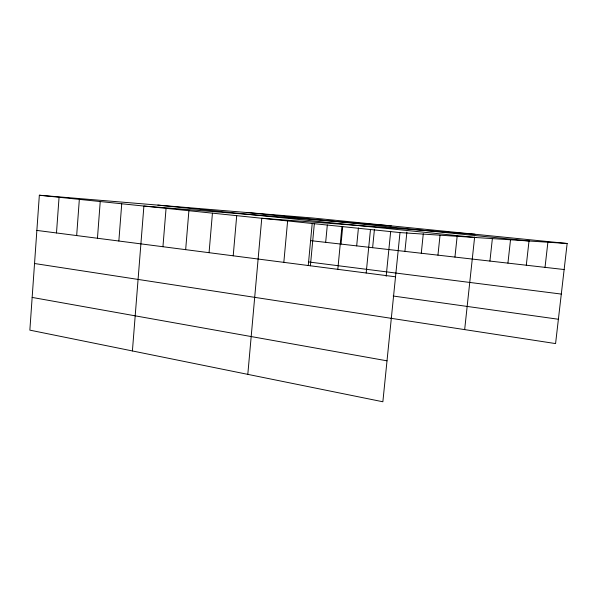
<?xml version="1.0" encoding="UTF-8"?>
<svg xmlns="http://www.w3.org/2000/svg" width="597" height="597" viewBox="0 0 597 597"><rect width="100%" height="100%" fill="white"/><g stroke="black" fill="none" stroke-linecap="round" stroke-linejoin="round"><path stroke-width="0.9" d="M567.15 243.486L312.716 218.002L39.342 195.234L29.85 330.141L382.864 401.766L399.997 232.576L567.15 243.486L555.576 343.581L390.923 318.283M56.484 232.957L59.058 197.271M76.67 235.569L79.341 199.376M97.453 238.255L100.229 201.54M118.848 241.024L121.736 203.764M132.407 350.954L143.899 206.062L391.236 225.867M162.944 246.725L166.063 208.353M185.66 249.665L188.898 210.719M209.069 252.688L212.435 213.151M233.211 255.815L236.71 215.666M247.807 374.364L261.762 218.263L474.936 234.255M283.829 262.359L287.62 220.942M308.253 265.605L312.209 223.435M310.38 265.792L314.335 223.703M325.671 242.345L327.32 224.994M337.812 269.337L341.932 226.561M341.029 244.098L342.715 226.591M356.678 245.882L358.424 227.994M366.177 273.008L370.476 229.517M372.618 247.703L374.401 229.651M386.169 276.277L390.684 231.33M404.915 251.382L406.885 232.076M421.281 253.247L423.288 233.763M437.952 255.15L440.026 235.308M454.944 257.091L457.168 236.151M464.667 329.611L474.637 237.009M489.921 261.076L492.361 238.71M507.928 263.128L510.532 239.643M526.293 265.225L529.061 240.598M545.024 267.359L547.964 241.569M246.919 212.525L529.584 241.039M157.854 205.107L476.145 237.546M39.342 195.234L399.997 232.576M310.597 240.628L564.135 269.538M308.597 261.956L561.299 294.075M36.865 230.42L395.52 276.799M393.177 296.022L558.389 319.253M34.536 263.516L391.311 318.335M32.156 297.425L387.013 360.827"/></g></svg>
